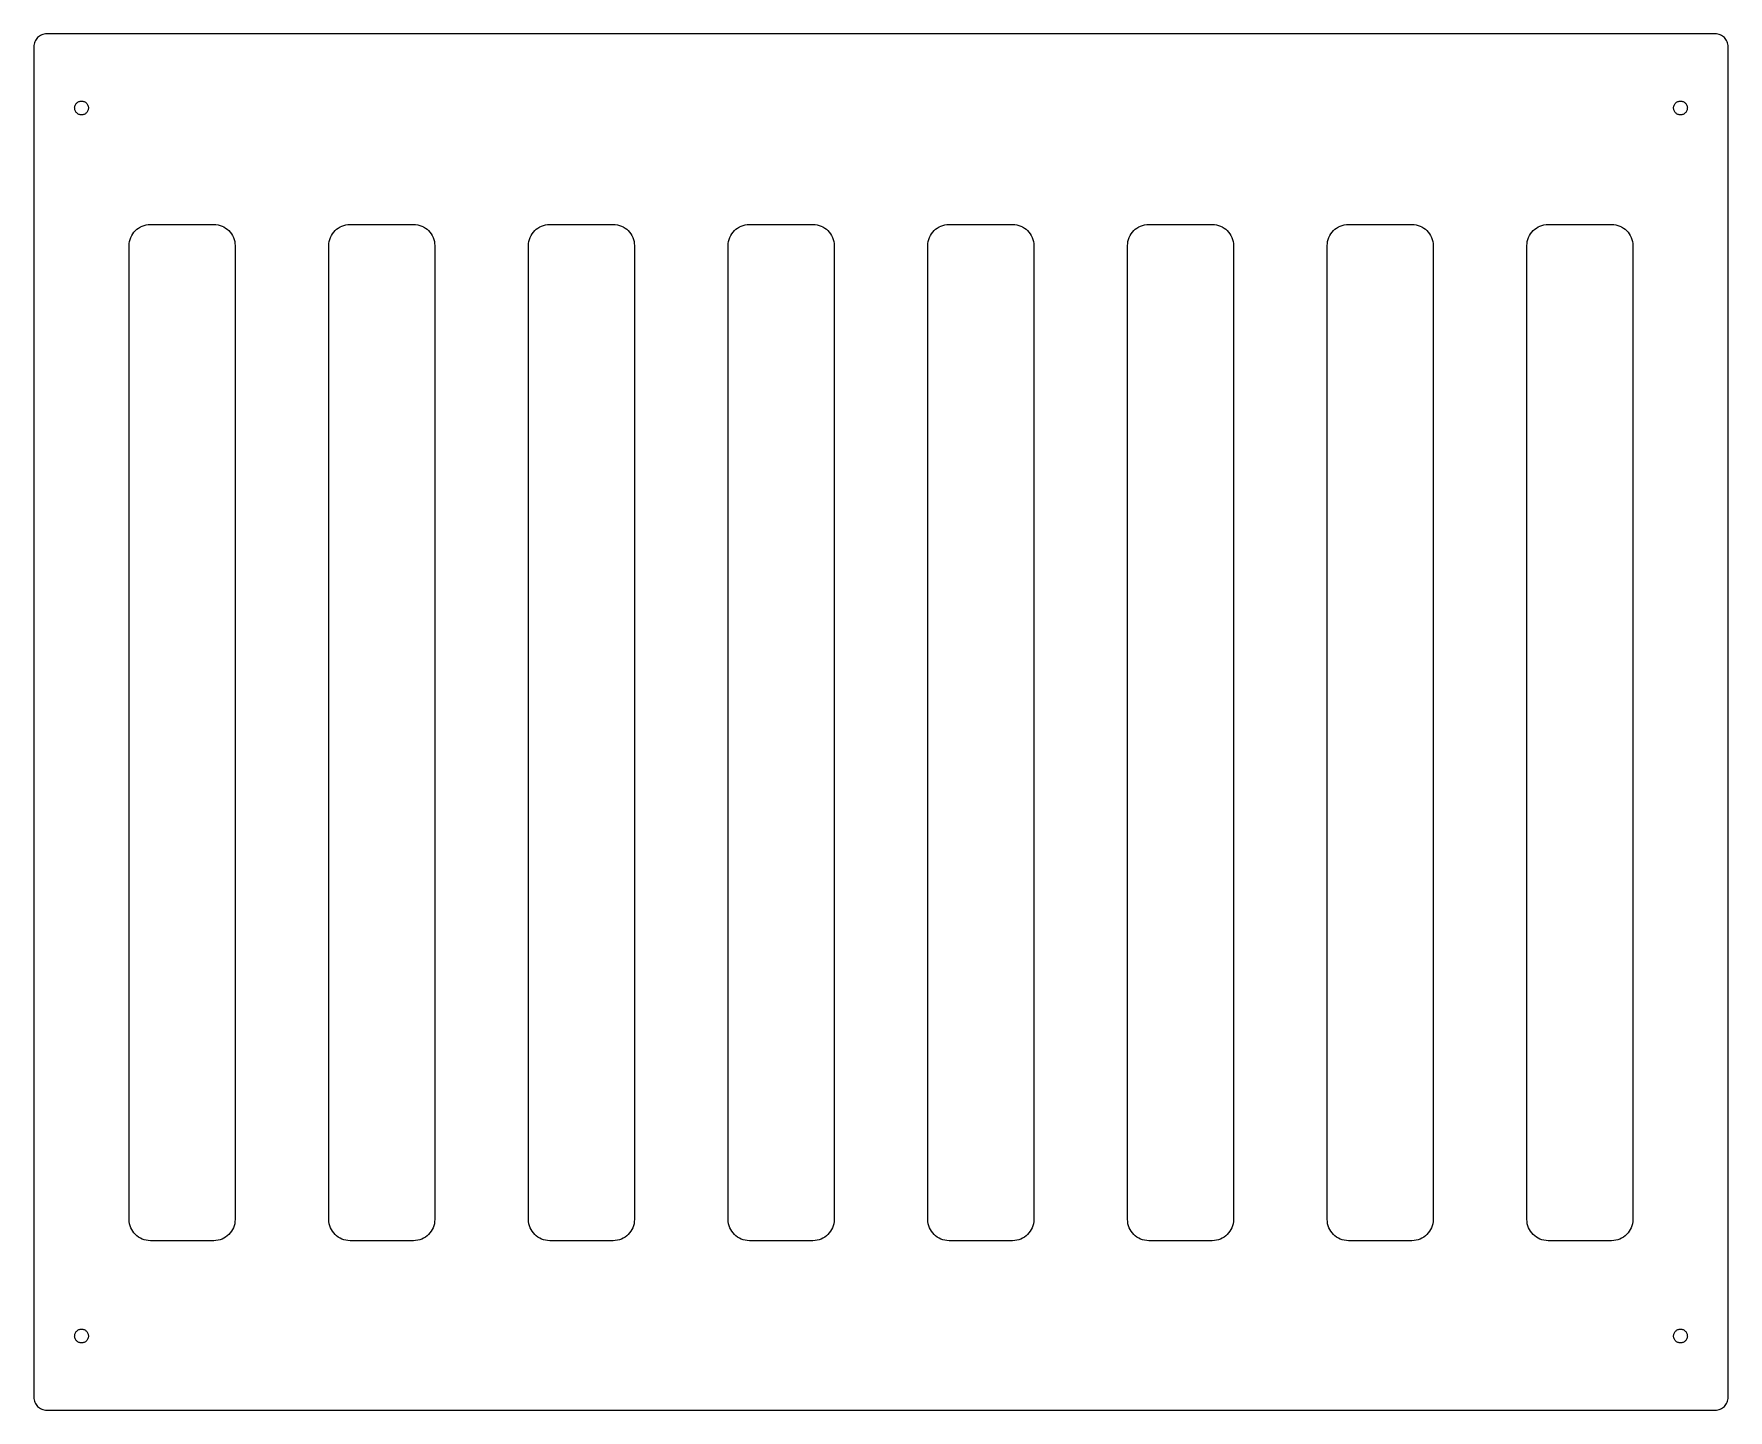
# Model space of a CAD drawing. Header units: metres. Extents: x 0 to 800, y 0 to 650.
import ezdxf

# ---------------------------------------------------------------- set-up
doc = ezdxf.new("R2010")
doc.units = ezdxf.units.M

msp = doc.modelspace()

# ---------------------------------------------------------------- linework, layer by layer
for p, q in [((1.75735, 648.243), (1.36194, 647.806)), ((2.19363, 648.638), (1.75735, 648.243)), ((2.66658, 648.989), (2.19363, 648.638)), ((3.17162, 649.292), (2.66658, 648.989)), ((3.7039, 649.543), (3.17162, 649.292)), ((4.25829, 649.742), (3.7039, 649.543)), ((4.82945, 649.885), (4.25829, 649.742)), ((5.4119, 649.971), (4.82945, 649.885)), ((6, 650), (5.4119, 649.971)), ((794, 650), (6, 650)), ((794.588, 649.971), (794, 650)), ((795.171, 649.885), (794.588, 649.971)), ((795.742, 649.742), (795.171, 649.885)), ((796.296, 649.543), (795.742, 649.742)), ((796.828, 649.292), (796.296, 649.543)), ((797.333, 648.989), (796.828, 649.292)), ((797.806, 648.638), (797.333, 648.989)), ((798.243, 648.243), (797.806, 648.638)), ((798.638, 647.806), (798.243, 648.243)), ((0.02888, 644.588), (0, 644)), ((0, 644), (0, 6)), ((0.11529, 645.171), (0.02888, 644.588)), ((0.25836, 645.742), (0.11529, 645.171)), ((0.45673, 646.296), (0.25836, 645.742)), ((0.70847, 646.828), (0.45673, 646.296)), ((1.01118, 647.333), (0.70847, 646.828)), ((1.36194, 647.806), (1.01118, 647.333)), ((798.989, 647.333), (798.638, 647.806)), ((799.292, 646.828), (798.989, 647.333)), ((799.543, 646.296), (799.292, 646.828)), ((799.742, 645.742), (799.543, 646.296)), ((799.885, 645.171), (799.742, 645.742)), ((799.971, 644.588), (799.885, 645.171)), ((800, 644), (799.971, 644.588)), ((800, 6), (800, 644)), ((19.3899, 615.943), (19.4974, 616.244)), ((19.4974, 616.244), (19.6337, 616.532)), ((19.6337, 616.532), (19.7977, 616.806)), ((19.7977, 616.806), (19.9877, 617.062)), ((19.9877, 617.062), (20.2019, 617.298)), ((20.2019, 617.298), (20.4382, 617.512)), ((20.4382, 617.512), (20.6944, 617.702)), ((20.6944, 617.702), (20.968, 617.866)), ((20.968, 617.866), (21.2563, 618.003)), ((21.2563, 618.003), (21.5566, 618.11)), ((21.5566, 618.11), (21.866, 618.188)), ((21.866, 618.188), (22.1814, 618.234)), ((22.1814, 618.234), (22.5, 618.25)), ((22.5, 618.25), (22.8185, 618.234)), ((22.8185, 618.234), (23.134, 618.188)), ((23.134, 618.188), (23.4434, 618.11)), ((23.4434, 618.11), (23.7437, 618.003)), ((23.7437, 618.003), (24.032, 617.866)), ((24.032, 617.866), (24.3056, 617.702)), ((24.3056, 617.702), (24.5618, 617.512)), ((24.5618, 617.512), (24.7981, 617.298)), ((24.7981, 617.298), (25.0123, 617.062)), ((25.0123, 617.062), (25.2023, 616.806)), ((25.2023, 616.806), (25.3662, 616.532)), ((25.3662, 616.532), (25.5026, 616.244)), ((25.5026, 616.244), (25.61, 615.943)), ((774.39, 615.943), (774.497, 616.244)), ((774.497, 616.244), (774.634, 616.532)), ((774.634, 616.532), (774.798, 616.806)), ((774.798, 616.806), (774.988, 617.062)), ((774.988, 617.062), (775.202, 617.298)), ((775.202, 617.298), (775.438, 617.512)), ((775.438, 617.512), (775.694, 617.702)), ((775.694, 617.702), (775.968, 617.866)), ((775.968, 617.866), (776.256, 618.003)), ((776.256, 618.003), (776.557, 618.11)), ((776.557, 618.11), (776.866, 618.188)), ((776.866, 618.188), (777.181, 618.234)), ((777.181, 618.234), (777.5, 618.25)), ((777.5, 618.25), (777.819, 618.234)), ((777.819, 618.234), (778.134, 618.188)), ((778.134, 618.188), (778.443, 618.11)), ((778.443, 618.11), (778.744, 618.003)), ((778.744, 618.003), (779.032, 617.866)), ((779.032, 617.866), (779.306, 617.702)), ((779.306, 617.702), (779.562, 617.512)), ((779.562, 617.512), (779.798, 617.298)), ((779.798, 617.298), (780.012, 617.062)), ((780.012, 617.062), (780.202, 616.806)), ((780.202, 616.806), (780.366, 616.532)), ((780.366, 616.532), (780.503, 616.244)), ((780.503, 616.244), (780.61, 615.943)), ((19.25, 615), (19.2656, 615.319)), ((19.2656, 614.681), (19.25, 615)), ((19.2656, 615.319), (19.3124, 615.634)), ((19.3124, 614.366), (19.2656, 614.681)), ((19.3124, 615.634), (19.3899, 615.943)), ((19.3899, 614.057), (19.3124, 614.366)), ((19.4974, 613.756), (19.3899, 614.057)), ((19.6337, 613.468), (19.4974, 613.756)), ((19.7977, 613.194), (19.6337, 613.468)), ((19.9877, 612.938), (19.7977, 613.194)), ((20.2019, 612.702), (19.9877, 612.938)), ((20.4382, 612.488), (20.2019, 612.702)), ((20.6944, 612.298), (20.4382, 612.488)), ((20.968, 612.134), (20.6944, 612.298)), ((21.2563, 611.997), (20.968, 612.134)), ((21.5566, 611.89), (21.2563, 611.997)), ((21.866, 611.812), (21.5566, 611.89)), ((22.1814, 611.766), (21.866, 611.812)), ((22.5, 611.75), (22.1814, 611.766)), ((22.8185, 611.766), (22.5, 611.75)), ((23.134, 611.812), (22.8185, 611.766)), ((23.4434, 611.89), (23.134, 611.812)), ((23.7437, 611.997), (23.4434, 611.89)), ((24.032, 612.134), (23.7437, 611.997)), ((24.3056, 612.298), (24.032, 612.134)), ((24.5618, 612.488), (24.3056, 612.298)), ((24.7981, 612.702), (24.5618, 612.488)), ((25.0123, 612.938), (24.7981, 612.702)), ((25.2023, 613.194), (25.0123, 612.938)), ((25.3662, 613.468), (25.2023, 613.194)), ((25.5026, 613.756), (25.3662, 613.468)), ((25.61, 614.057), (25.5026, 613.756)), ((25.61, 615.943), (25.6875, 615.634)), ((25.6875, 614.366), (25.61, 614.057)), ((25.6875, 615.634), (25.7343, 615.319)), ((25.7343, 614.681), (25.6875, 614.366)), ((25.7343, 615.319), (25.75, 615)), ((25.75, 615), (25.7343, 614.681)), ((774.25, 615), (774.266, 615.319)), ((774.266, 614.681), (774.25, 615)), ((774.266, 615.319), (774.312, 615.634)), ((774.312, 614.366), (774.266, 614.681)), ((774.312, 615.634), (774.39, 615.943)), ((774.39, 614.057), (774.312, 614.366)), ((774.497, 613.756), (774.39, 614.057)), ((774.634, 613.468), (774.497, 613.756)), ((774.798, 613.194), (774.634, 613.468)), ((774.988, 612.938), (774.798, 613.194)), ((775.202, 612.702), (774.988, 612.938)), ((775.438, 612.488), (775.202, 612.702)), ((775.694, 612.298), (775.438, 612.488)), ((775.968, 612.134), (775.694, 612.298)), ((776.256, 611.997), (775.968, 612.134)), ((776.557, 611.89), (776.256, 611.997)), ((776.866, 611.812), (776.557, 611.89)), ((777.181, 611.766), (776.866, 611.812)), ((777.5, 611.75), (777.181, 611.766)), ((777.819, 611.766), (777.5, 611.75)), ((778.134, 611.812), (777.819, 611.766)), ((778.443, 611.89), (778.134, 611.812)), ((778.744, 611.997), (778.443, 611.89)), ((779.032, 612.134), (778.744, 611.997)), ((779.306, 612.298), (779.032, 612.134)), ((779.562, 612.488), (779.306, 612.298)), ((779.798, 612.702), (779.562, 612.488)), ((780.012, 612.938), (779.798, 612.702)), ((780.202, 613.194), (780.012, 612.938)), ((780.366, 613.468), (780.202, 613.194)), ((780.503, 613.756), (780.366, 613.468)), ((780.61, 614.057), (780.503, 613.756)), ((780.61, 615.943), (780.688, 615.634)), ((780.688, 614.366), (780.61, 614.057)), ((780.688, 615.634), (780.734, 615.319)), ((780.734, 614.681), (780.688, 614.366)), ((780.734, 615.319), (780.75, 615)), ((780.75, 615), (780.734, 614.681)), ((54.0198, 559.952), (55, 560)), ((55, 560), (85, 560)), ((85, 560), (85.9802, 559.952)), ((148.306, 559.952), (149.286, 560)), ((149.286, 560), (179.286, 560)), ((179.286, 560), (180.266, 559.952)), ((242.591, 559.952), (243.571, 560)), ((243.571, 560), (273.571, 560)), ((273.571, 560), (274.552, 559.952)), ((336.877, 559.952), (337.857, 560)), ((337.857, 560), (367.857, 560)), ((367.857, 560), (368.837, 559.952)), ((431.163, 559.952), (432.143, 560)), ((432.143, 560), (462.143, 560)), ((462.143, 560), (463.123, 559.952)), ((525.448, 559.952), (526.429, 560)), ((526.429, 560), (556.429, 560)), ((556.429, 560), (557.409, 559.952)), ((619.734, 559.952), (620.714, 560)), ((620.714, 560), (650.714, 560)), ((650.714, 560), (651.694, 559.952)), ((714.02, 559.952), (715, 560)), ((715, 560), (745, 560)), ((745, 560), (745.98, 559.952)), ((45.1922, 551.951), (45.4306, 552.903)), ((45.4306, 552.903), (45.7612, 553.827)), ((45.7612, 553.827), (46.1808, 554.714)), ((46.1808, 554.714), (46.6853, 555.556)), ((46.6853, 555.556), (47.2699, 556.344)), ((47.2699, 556.344), (47.9289, 557.071)), ((47.9289, 557.071), (48.6561, 557.73)), ((48.6561, 557.73), (49.4443, 558.315)), ((49.4443, 558.315), (50.286, 558.819)), ((50.286, 558.819), (51.1732, 559.239)), ((51.1732, 559.239), (52.0972, 559.569)), ((52.0972, 559.569), (53.0491, 559.808)), ((53.0491, 559.808), (54.0198, 559.952)), ((85.9802, 559.952), (86.9509, 559.808)), ((86.9509, 559.808), (87.9028, 559.569)), ((87.9028, 559.569), (88.8268, 559.239)), ((88.8268, 559.239), (89.714, 558.819)), ((89.714, 558.819), (90.5557, 558.315)), ((90.5557, 558.315), (91.3439, 557.73)), ((91.3439, 557.73), (92.0711, 557.071)), ((92.0711, 557.071), (92.7301, 556.344)), ((92.7301, 556.344), (93.3147, 555.556)), ((93.3147, 555.556), (93.8192, 554.714)), ((93.8192, 554.714), (94.2388, 553.827)), ((94.2388, 553.827), (94.5694, 552.903)), ((94.5694, 552.903), (94.8078, 551.951)), ((139.478, 551.951), (139.716, 552.903)), ((139.716, 552.903), (140.047, 553.827)), ((140.047, 553.827), (140.466, 554.714)), ((140.466, 554.714), (140.971, 555.556)), ((140.971, 555.556), (141.556, 556.344)), ((141.556, 556.344), (142.215, 557.071)), ((142.215, 557.071), (142.942, 557.73)), ((142.942, 557.73), (143.73, 558.315)), ((143.73, 558.315), (144.572, 558.819)), ((144.572, 558.819), (145.459, 559.239)), ((145.459, 559.239), (146.383, 559.569)), ((146.383, 559.569), (147.335, 559.808)), ((147.335, 559.808), (148.306, 559.952)), ((180.266, 559.952), (181.237, 559.808)), ((181.237, 559.808), (182.189, 559.569)), ((182.189, 559.569), (183.113, 559.239)), ((183.113, 559.239), (184, 558.819)), ((184, 558.819), (184.841, 558.315)), ((184.841, 558.315), (185.63, 557.73)), ((185.63, 557.73), (186.357, 557.071)), ((186.357, 557.071), (187.016, 556.344)), ((187.016, 556.344), (187.6, 555.556)), ((187.6, 555.556), (188.105, 554.714)), ((188.105, 554.714), (188.525, 553.827)), ((188.525, 553.827), (188.855, 552.903)), ((188.855, 552.903), (189.094, 551.951)), ((233.764, 551.951), (234.002, 552.903)), ((234.002, 552.903), (234.333, 553.827)), ((234.333, 553.827), (234.752, 554.714)), ((234.752, 554.714), (235.257, 555.556)), ((235.257, 555.556), (235.841, 556.344)), ((235.841, 556.344), (236.5, 557.071)), ((236.5, 557.071), (237.227, 557.73)), ((237.227, 557.73), (238.016, 558.315)), ((238.016, 558.315), (238.857, 558.819)), ((238.857, 558.819), (239.745, 559.239)), ((239.745, 559.239), (240.669, 559.569)), ((240.669, 559.569), (241.621, 559.808)), ((241.621, 559.808), (242.591, 559.952)), ((274.552, 559.952), (275.522, 559.808)), ((275.522, 559.808), (276.474, 559.569)), ((276.474, 559.569), (277.398, 559.239)), ((277.398, 559.239), (278.285, 558.819)), ((278.285, 558.819), (279.127, 558.315)), ((279.127, 558.315), (279.915, 557.73)), ((279.915, 557.73), (280.643, 557.071)), ((280.643, 557.071), (281.302, 556.344)), ((281.302, 556.344), (281.886, 555.556)), ((281.886, 555.556), (282.391, 554.714)), ((282.391, 554.714), (282.81, 553.827)), ((282.81, 553.827), (283.141, 552.903)), ((283.141, 552.903), (283.379, 551.951)), ((328.049, 551.951), (328.288, 552.903)), ((328.288, 552.903), (328.618, 553.827)), ((328.618, 553.827), (329.038, 554.714)), ((329.038, 554.714), (329.542, 555.556)), ((329.542, 555.556), (330.127, 556.344)), ((330.127, 556.344), (330.786, 557.071)), ((330.786, 557.071), (331.513, 557.73)), ((331.513, 557.73), (332.301, 558.315)), ((332.301, 558.315), (333.143, 558.819)), ((333.143, 558.819), (334.03, 559.239)), ((334.03, 559.239), (334.954, 559.569)), ((334.954, 559.569), (335.906, 559.808)), ((335.906, 559.808), (336.877, 559.952)), ((368.837, 559.952), (369.808, 559.808)), ((369.808, 559.808), (370.76, 559.569)), ((370.76, 559.569), (371.684, 559.239)), ((371.684, 559.239), (372.571, 558.819)), ((372.571, 558.819), (373.413, 558.315)), ((373.413, 558.315), (374.201, 557.73)), ((374.201, 557.73), (374.928, 557.071)), ((374.928, 557.071), (375.587, 556.344)), ((375.587, 556.344), (376.172, 555.556)), ((376.172, 555.556), (376.676, 554.714)), ((376.676, 554.714), (377.096, 553.827)), ((377.096, 553.827), (377.427, 552.903)), ((377.427, 552.903), (377.665, 551.951)), ((422.335, 551.951), (422.573, 552.903)), ((422.573, 552.903), (422.904, 553.827)), ((422.904, 553.827), (423.324, 554.714)), ((423.324, 554.714), (423.828, 555.556)), ((423.828, 555.556), (424.413, 556.344)), ((424.413, 556.344), (425.072, 557.071)), ((425.072, 557.071), (425.799, 557.73)), ((425.799, 557.73), (426.587, 558.315)), ((426.587, 558.315), (427.429, 558.819)), ((427.429, 558.819), (428.316, 559.239)), ((428.316, 559.239), (429.24, 559.569)), ((429.24, 559.569), (430.192, 559.808)), ((430.192, 559.808), (431.163, 559.952)), ((463.123, 559.952), (464.094, 559.808)), ((464.094, 559.808), (465.046, 559.569)), ((465.046, 559.569), (465.97, 559.239)), ((465.97, 559.239), (466.857, 558.819)), ((466.857, 558.819), (467.699, 558.315)), ((467.699, 558.315), (468.487, 557.73)), ((468.487, 557.73), (469.214, 557.071)), ((469.214, 557.071), (469.873, 556.344)), ((469.873, 556.344), (470.458, 555.556)), ((470.458, 555.556), (470.962, 554.714)), ((470.962, 554.714), (471.382, 553.827)), ((471.382, 553.827), (471.712, 552.903)), ((471.712, 552.903), (471.951, 551.951)), ((516.621, 551.951), (516.859, 552.903)), ((516.859, 552.903), (517.19, 553.827)), ((517.19, 553.827), (517.609, 554.714)), ((517.609, 554.714), (518.114, 555.556)), ((518.114, 555.556), (518.698, 556.344)), ((518.698, 556.344), (519.357, 557.071)), ((519.357, 557.071), (520.085, 557.73)), ((520.085, 557.73), (520.873, 558.315)), ((520.873, 558.315), (521.715, 558.819)), ((521.715, 558.819), (522.602, 559.239)), ((522.602, 559.239), (523.526, 559.569)), ((523.526, 559.569), (524.478, 559.808)), ((524.478, 559.808), (525.448, 559.952)), ((557.409, 559.952), (558.379, 559.808)), ((558.379, 559.808), (559.331, 559.569)), ((559.331, 559.569), (560.255, 559.239)), ((560.255, 559.239), (561.143, 558.819)), ((561.143, 558.819), (561.984, 558.315)), ((561.984, 558.315), (562.772, 557.73)), ((562.772, 557.73), (563.5, 557.071)), ((563.5, 557.071), (564.159, 556.344)), ((564.159, 556.344), (564.743, 555.556)), ((564.743, 555.556), (565.248, 554.714)), ((565.248, 554.714), (565.667, 553.827)), ((565.667, 553.827), (565.998, 552.903)), ((565.998, 552.903), (566.236, 551.951)), ((610.906, 551.951), (611.145, 552.903)), ((611.145, 552.903), (611.475, 553.827)), ((611.475, 553.827), (611.895, 554.714)), ((611.895, 554.714), (612.4, 555.556)), ((612.4, 555.556), (612.984, 556.344)), ((612.984, 556.344), (613.643, 557.071)), ((613.643, 557.071), (614.37, 557.73)), ((614.37, 557.73), (615.159, 558.315)), ((615.159, 558.315), (616, 558.819)), ((616, 558.819), (616.887, 559.239)), ((616.887, 559.239), (617.811, 559.569)), ((617.811, 559.569), (618.763, 559.808)), ((618.763, 559.808), (619.734, 559.952)), ((651.694, 559.952), (652.665, 559.808)), ((652.665, 559.808), (653.617, 559.569)), ((653.617, 559.569), (654.541, 559.239)), ((654.541, 559.239), (655.428, 558.819)), ((655.428, 558.819), (656.27, 558.315)), ((656.27, 558.315), (657.058, 557.73)), ((657.058, 557.73), (657.785, 557.071)), ((657.785, 557.071), (658.444, 556.344)), ((658.444, 556.344), (659.029, 555.556)), ((659.029, 555.556), (659.533, 554.714)), ((659.533, 554.714), (659.953, 553.827)), ((659.953, 553.827), (660.284, 552.903)), ((660.284, 552.903), (660.522, 551.951)), ((705.192, 551.951), (705.431, 552.903)), ((705.431, 552.903), (705.761, 553.827)), ((705.761, 553.827), (706.181, 554.714)), ((706.181, 554.714), (706.685, 555.556)), ((706.685, 555.556), (707.27, 556.344)), ((707.27, 556.344), (707.929, 557.071)), ((707.929, 557.071), (708.656, 557.73)), ((708.656, 557.73), (709.444, 558.315)), ((709.444, 558.315), (710.286, 558.819)), ((710.286, 558.819), (711.173, 559.239)), ((711.173, 559.239), (712.097, 559.569)), ((712.097, 559.569), (713.049, 559.808)), ((713.049, 559.808), (714.02, 559.952)), ((745.98, 559.952), (746.951, 559.808)), ((746.951, 559.808), (747.903, 559.569)), ((747.903, 559.569), (748.827, 559.239)), ((748.827, 559.239), (749.714, 558.819)), ((749.714, 558.819), (750.556, 558.315)), ((750.556, 558.315), (751.344, 557.73)), ((751.344, 557.73), (752.071, 557.071)), ((752.071, 557.071), (752.73, 556.344)), ((752.73, 556.344), (753.315, 555.556)), ((753.315, 555.556), (753.819, 554.714)), ((753.819, 554.714), (754.239, 553.827)), ((754.239, 553.827), (754.569, 552.903)), ((754.569, 552.903), (754.808, 551.951)), ((45, 550), (45.0482, 550.98)), ((45, 90), (45, 550)), ((45.0482, 550.98), (45.1922, 551.951)), ((94.8078, 551.951), (94.9518, 550.98)), ((94.9518, 550.98), (95, 550)), ((95, 550), (95, 90)), ((139.286, 550), (139.334, 550.98)), ((139.286, 90), (139.286, 550)), ((139.334, 550.98), (139.478, 551.951)), ((189.094, 551.951), (189.238, 550.98)), ((189.238, 550.98), (189.286, 550)), ((189.286, 550), (189.286, 90)), ((233.571, 550), (233.62, 550.98)), ((233.571, 90), (233.571, 550)), ((233.62, 550.98), (233.764, 551.951)), ((283.379, 551.951), (283.523, 550.98)), ((283.523, 550.98), (283.571, 550)), ((283.571, 550), (283.571, 90)), ((327.857, 550), (327.905, 550.98)), ((327.857, 90), (327.857, 550)), ((327.905, 550.98), (328.049, 551.951)), ((377.665, 551.951), (377.809, 550.98)), ((377.809, 550.98), (377.857, 550)), ((377.857, 550), (377.857, 90)), ((422.143, 550), (422.191, 550.98)), ((422.143, 90), (422.143, 550)), ((422.191, 550.98), (422.335, 551.951)), ((471.951, 551.951), (472.095, 550.98)), ((472.095, 550.98), (472.143, 550)), ((472.143, 550), (472.143, 90)), ((516.429, 550), (516.477, 550.98)), ((516.429, 90), (516.429, 550)), ((516.477, 550.98), (516.621, 551.951)), ((566.236, 551.951), (566.38, 550.98)), ((566.38, 550.98), (566.429, 550)), ((566.429, 550), (566.429, 90)), ((610.714, 550), (610.762, 550.98)), ((610.714, 90), (610.714, 550)), ((610.762, 550.98), (610.906, 551.951)), ((660.522, 551.951), (660.666, 550.98)), ((660.666, 550.98), (660.714, 550)), ((660.714, 550), (660.714, 90)), ((705, 550), (705.048, 550.98)), ((705, 90), (705, 550)), ((705.048, 550.98), (705.192, 551.951)), ((754.808, 551.951), (754.952, 550.98)), ((754.952, 550.98), (755, 550)), ((755, 550), (755, 90)), ((45.0482, 89.0198), (45, 90)), ((45.1922, 88.0491), (45.0482, 89.0198)), ((45.4306, 87.0972), (45.1922, 88.0491)), ((94.8078, 88.0491), (94.5694, 87.0972)), ((94.9518, 89.0198), (94.8078, 88.0491)), ((95, 90), (94.9518, 89.0198)), ((139.334, 89.0198), (139.286, 90)), ((139.478, 88.0491), (139.334, 89.0198)), ((139.716, 87.0972), (139.478, 88.0491)), ((189.094, 88.0491), (188.855, 87.0972)), ((189.238, 89.0198), (189.094, 88.0491)), ((189.286, 90), (189.238, 89.0198)), ((233.62, 89.0198), (233.571, 90)), ((233.764, 88.0491), (233.62, 89.0198)), ((234.002, 87.0972), (233.764, 88.0491)), ((283.379, 88.0491), (283.141, 87.0972)), ((283.523, 89.0198), (283.379, 88.0491)), ((283.571, 90), (283.523, 89.0198)), ((327.905, 89.0198), (327.857, 90)), ((328.049, 88.0491), (327.905, 89.0198)), ((328.288, 87.0972), (328.049, 88.0491)), ((377.665, 88.0491), (377.427, 87.0972)), ((377.809, 89.0198), (377.665, 88.0491)), ((377.857, 90), (377.809, 89.0198)), ((422.191, 89.0198), (422.143, 90)), ((422.335, 88.0491), (422.191, 89.0198)), ((422.573, 87.0972), (422.335, 88.0491)), ((471.951, 88.0491), (471.712, 87.0972)), ((472.095, 89.0198), (471.951, 88.0491)), ((472.143, 90), (472.095, 89.0198)), ((516.477, 89.0198), (516.429, 90)), ((516.621, 88.0491), (516.477, 89.0198)), ((516.859, 87.0972), (516.621, 88.0491)), ((566.236, 88.0491), (565.998, 87.0972)), ((566.38, 89.0198), (566.236, 88.0491)), ((566.429, 90), (566.38, 89.0198)), ((610.762, 89.0198), (610.714, 90)), ((610.906, 88.0491), (610.762, 89.0198)), ((611.145, 87.0972), (610.906, 88.0491)), ((660.522, 88.0491), (660.284, 87.0972)), ((660.666, 89.0198), (660.522, 88.0491)), ((660.714, 90), (660.666, 89.0198)), ((705.048, 89.0198), (705, 90)), ((705.192, 88.0491), (705.048, 89.0198)), ((705.431, 87.0972), (705.192, 88.0491)), ((754.808, 88.0491), (754.569, 87.0972)), ((754.952, 89.0198), (754.808, 88.0491)), ((755, 90), (754.952, 89.0198)), ((45.7612, 86.1732), (45.4306, 87.0972)), ((46.1808, 85.286), (45.7612, 86.1732)), ((46.6853, 84.4443), (46.1808, 85.286)), ((47.2699, 83.6561), (46.6853, 84.4443)), ((47.9289, 82.9289), (47.2699, 83.6561)), ((48.6561, 82.2699), (47.9289, 82.9289)), ((49.4443, 81.6853), (48.6561, 82.2699)), ((50.286, 81.1808), (49.4443, 81.6853)), ((51.1732, 80.7612), (50.286, 81.1808)), ((52.0972, 80.4306), (51.1732, 80.7612)), ((53.0491, 80.1922), (52.0972, 80.4306)), ((54.0198, 80.0482), (53.0491, 80.1922)), ((55, 80), (54.0198, 80.0482)), ((85, 80), (55, 80)), ((85.9802, 80.0482), (85, 80)), ((86.9509, 80.1922), (85.9802, 80.0482)), ((87.9028, 80.4306), (86.9509, 80.1922)), ((88.8268, 80.7612), (87.9028, 80.4306)), ((89.714, 81.1808), (88.8268, 80.7612)), ((90.5557, 81.6853), (89.714, 81.1808)), ((91.3439, 82.2699), (90.5557, 81.6853)), ((92.0711, 82.9289), (91.3439, 82.2699)), ((92.7301, 83.6561), (92.0711, 82.9289)), ((93.3147, 84.4443), (92.7301, 83.6561)), ((93.8192, 85.286), (93.3147, 84.4443)), ((94.2388, 86.1732), (93.8192, 85.286)), ((94.5694, 87.0972), (94.2388, 86.1732)), ((140.047, 86.1732), (139.716, 87.0972)), ((140.466, 85.286), (140.047, 86.1732)), ((140.971, 84.4443), (140.466, 85.286)), ((141.556, 83.6561), (140.971, 84.4443)), ((142.215, 82.9289), (141.556, 83.6561)), ((142.942, 82.2699), (142.215, 82.9289)), ((143.73, 81.6853), (142.942, 82.2699)), ((144.572, 81.1808), (143.73, 81.6853)), ((145.459, 80.7612), (144.572, 81.1808)), ((146.383, 80.4306), (145.459, 80.7612)), ((147.335, 80.1922), (146.383, 80.4306)), ((148.306, 80.0482), (147.335, 80.1922)), ((149.286, 80), (148.306, 80.0482)), ((179.286, 80), (149.286, 80)), ((180.266, 80.0482), (179.286, 80)), ((181.237, 80.1922), (180.266, 80.0482)), ((182.189, 80.4306), (181.237, 80.1922)), ((183.113, 80.7612), (182.189, 80.4306)), ((184, 81.1808), (183.113, 80.7612)), ((184.841, 81.6853), (184, 81.1808)), ((185.63, 82.2699), (184.841, 81.6853)), ((186.357, 82.9289), (185.63, 82.2699)), ((187.016, 83.6561), (186.357, 82.9289)), ((187.6, 84.4443), (187.016, 83.6561)), ((188.105, 85.286), (187.6, 84.4443)), ((188.525, 86.1732), (188.105, 85.286)), ((188.855, 87.0972), (188.525, 86.1732)), ((234.333, 86.1732), (234.002, 87.0972)), ((234.752, 85.286), (234.333, 86.1732)), ((235.257, 84.4443), (234.752, 85.286)), ((235.841, 83.6561), (235.257, 84.4443)), ((236.5, 82.9289), (235.841, 83.6561)), ((237.227, 82.2699), (236.5, 82.9289)), ((238.016, 81.6853), (237.227, 82.2699)), ((238.857, 81.1808), (238.016, 81.6853)), ((239.745, 80.7612), (238.857, 81.1808)), ((240.669, 80.4306), (239.745, 80.7612)), ((241.621, 80.1922), (240.669, 80.4306)), ((242.591, 80.0482), (241.621, 80.1922)), ((243.571, 80), (242.591, 80.0482)), ((273.571, 80), (243.571, 80)), ((274.552, 80.0482), (273.571, 80)), ((275.522, 80.1922), (274.552, 80.0482)), ((276.474, 80.4306), (275.522, 80.1922)), ((277.398, 80.7612), (276.474, 80.4306)), ((278.285, 81.1808), (277.398, 80.7612)), ((279.127, 81.6853), (278.285, 81.1808)), ((279.915, 82.2699), (279.127, 81.6853)), ((280.643, 82.9289), (279.915, 82.2699)), ((281.302, 83.6561), (280.643, 82.9289)), ((281.886, 84.4443), (281.302, 83.6561)), ((282.391, 85.286), (281.886, 84.4443)), ((282.81, 86.1732), (282.391, 85.286)), ((283.141, 87.0972), (282.81, 86.1732)), ((328.618, 86.1732), (328.288, 87.0972)), ((329.038, 85.286), (328.618, 86.1732)), ((329.542, 84.4443), (329.038, 85.286)), ((330.127, 83.6561), (329.542, 84.4443)), ((330.786, 82.9289), (330.127, 83.6561)), ((331.513, 82.2699), (330.786, 82.9289)), ((332.301, 81.6853), (331.513, 82.2699)), ((333.143, 81.1808), (332.301, 81.6853)), ((334.03, 80.7612), (333.143, 81.1808)), ((334.954, 80.4306), (334.03, 80.7612)), ((335.906, 80.1922), (334.954, 80.4306)), ((336.877, 80.0482), (335.906, 80.1922)), ((337.857, 80), (336.877, 80.0482)), ((367.857, 80), (337.857, 80)), ((368.837, 80.0482), (367.857, 80)), ((369.808, 80.1922), (368.837, 80.0482)), ((370.76, 80.4306), (369.808, 80.1922)), ((371.684, 80.7612), (370.76, 80.4306)), ((372.571, 81.1808), (371.684, 80.7612)), ((373.413, 81.6853), (372.571, 81.1808)), ((374.201, 82.2699), (373.413, 81.6853)), ((374.928, 82.9289), (374.201, 82.2699)), ((375.587, 83.6561), (374.928, 82.9289)), ((376.172, 84.4443), (375.587, 83.6561)), ((376.676, 85.286), (376.172, 84.4443)), ((377.096, 86.1732), (376.676, 85.286)), ((377.427, 87.0972), (377.096, 86.1732)), ((422.904, 86.1732), (422.573, 87.0972)), ((423.324, 85.286), (422.904, 86.1732)), ((423.828, 84.4443), (423.324, 85.286)), ((424.413, 83.6561), (423.828, 84.4443)), ((425.072, 82.9289), (424.413, 83.6561)), ((425.799, 82.2699), (425.072, 82.9289)), ((426.587, 81.6853), (425.799, 82.2699)), ((427.429, 81.1808), (426.587, 81.6853)), ((428.316, 80.7612), (427.429, 81.1808)), ((429.24, 80.4306), (428.316, 80.7612)), ((430.192, 80.1922), (429.24, 80.4306)), ((431.163, 80.0482), (430.192, 80.1922)), ((432.143, 80), (431.163, 80.0482)), ((462.143, 80), (432.143, 80)), ((463.123, 80.0482), (462.143, 80)), ((464.094, 80.1922), (463.123, 80.0482)), ((465.046, 80.4306), (464.094, 80.1922)), ((465.97, 80.7612), (465.046, 80.4306)), ((466.857, 81.1808), (465.97, 80.7612)), ((467.699, 81.6853), (466.857, 81.1808)), ((468.487, 82.2699), (467.699, 81.6853)), ((469.214, 82.9289), (468.487, 82.2699)), ((469.873, 83.6561), (469.214, 82.9289)), ((470.458, 84.4443), (469.873, 83.6561)), ((470.962, 85.286), (470.458, 84.4443)), ((471.382, 86.1732), (470.962, 85.286)), ((471.712, 87.0972), (471.382, 86.1732)), ((517.19, 86.1732), (516.859, 87.0972)), ((517.609, 85.286), (517.19, 86.1732)), ((518.114, 84.4443), (517.609, 85.286)), ((518.698, 83.6561), (518.114, 84.4443)), ((519.357, 82.9289), (518.698, 83.6561)), ((520.085, 82.2699), (519.357, 82.9289)), ((520.873, 81.6853), (520.085, 82.2699)), ((521.715, 81.1808), (520.873, 81.6853)), ((522.602, 80.7612), (521.715, 81.1808)), ((523.526, 80.4306), (522.602, 80.7612)), ((524.478, 80.1922), (523.526, 80.4306)), ((525.448, 80.0482), (524.478, 80.1922)), ((526.429, 80), (525.448, 80.0482)), ((556.429, 80), (526.429, 80)), ((557.409, 80.0482), (556.429, 80)), ((558.379, 80.1922), (557.409, 80.0482)), ((559.331, 80.4306), (558.379, 80.1922)), ((560.255, 80.7612), (559.331, 80.4306)), ((561.143, 81.1808), (560.255, 80.7612)), ((561.984, 81.6853), (561.143, 81.1808)), ((562.772, 82.2699), (561.984, 81.6853)), ((563.5, 82.9289), (562.772, 82.2699)), ((564.159, 83.6561), (563.5, 82.9289)), ((564.743, 84.4443), (564.159, 83.6561)), ((565.248, 85.286), (564.743, 84.4443)), ((565.667, 86.1732), (565.248, 85.286)), ((565.998, 87.0972), (565.667, 86.1732)), ((611.475, 86.1732), (611.145, 87.0972)), ((611.895, 85.286), (611.475, 86.1732)), ((612.4, 84.4443), (611.895, 85.286)), ((612.984, 83.6561), (612.4, 84.4443)), ((613.643, 82.9289), (612.984, 83.6561)), ((614.37, 82.2699), (613.643, 82.9289)), ((615.159, 81.6853), (614.37, 82.2699)), ((616, 81.1808), (615.159, 81.6853)), ((616.887, 80.7612), (616, 81.1808)), ((617.811, 80.4306), (616.887, 80.7612)), ((618.763, 80.1922), (617.811, 80.4306)), ((619.734, 80.0482), (618.763, 80.1922)), ((620.714, 80), (619.734, 80.0482)), ((650.714, 80), (620.714, 80)), ((651.694, 80.0482), (650.714, 80)), ((652.665, 80.1922), (651.694, 80.0482)), ((653.617, 80.4306), (652.665, 80.1922)), ((654.541, 80.7612), (653.617, 80.4306)), ((655.428, 81.1808), (654.541, 80.7612)), ((656.27, 81.6853), (655.428, 81.1808)), ((657.058, 82.2699), (656.27, 81.6853)), ((657.785, 82.9289), (657.058, 82.2699)), ((658.444, 83.6561), (657.785, 82.9289)), ((659.029, 84.4443), (658.444, 83.6561)), ((659.533, 85.286), (659.029, 84.4443)), ((659.953, 86.1732), (659.533, 85.286)), ((660.284, 87.0972), (659.953, 86.1732)), ((705.761, 86.1732), (705.431, 87.0972)), ((706.181, 85.286), (705.761, 86.1732)), ((706.685, 84.4443), (706.181, 85.286)), ((707.27, 83.6561), (706.685, 84.4443)), ((707.929, 82.9289), (707.27, 83.6561)), ((708.656, 82.2699), (707.929, 82.9289)), ((709.444, 81.6853), (708.656, 82.2699)), ((710.286, 81.1808), (709.444, 81.6853)), ((711.173, 80.7612), (710.286, 81.1808)), ((712.097, 80.4306), (711.173, 80.7612)), ((713.049, 80.1922), (712.097, 80.4306)), ((714.02, 80.0482), (713.049, 80.1922)), ((715, 80), (714.02, 80.0482)), ((745, 80), (715, 80)), ((745.98, 80.0482), (745, 80)), ((746.951, 80.1922), (745.98, 80.0482)), ((747.903, 80.4306), (746.951, 80.1922)), ((748.827, 80.7612), (747.903, 80.4306)), ((749.714, 81.1808), (748.827, 80.7612)), ((750.556, 81.6853), (749.714, 81.1808)), ((751.344, 82.2699), (750.556, 81.6853)), ((752.071, 82.9289), (751.344, 82.2699)), ((752.73, 83.6561), (752.071, 82.9289)), ((753.315, 84.4443), (752.73, 83.6561)), ((753.819, 85.286), (753.315, 84.4443)), ((754.239, 86.1732), (753.819, 85.286)), ((754.569, 87.0972), (754.239, 86.1732)), ((19.25, 35), (19.2656, 35.3185)), ((19.2656, 34.6814), (19.25, 35)), ((19.2656, 35.3185), (19.3124, 35.634)), ((19.3124, 34.366), (19.2656, 34.6814)), ((19.3124, 35.634), (19.3899, 35.9434)), ((19.3899, 34.0566), (19.3124, 34.366)), ((19.3899, 35.9434), (19.4974, 36.2437)), ((19.4974, 33.7563), (19.3899, 34.0566)), ((19.4974, 36.2437), (19.6337, 36.532)), ((19.6337, 33.468), (19.4974, 33.7563)), ((19.6337, 36.532), (19.7977, 36.8056)), ((19.7977, 33.1944), (19.6337, 33.468)), ((19.7977, 36.8056), (19.9877, 37.0618)), ((19.9877, 32.9382), (19.7977, 33.1944)), ((19.9877, 37.0618), (20.2019, 37.2981)), ((20.2019, 32.7019), (19.9877, 32.9382)), ((20.2019, 37.2981), (20.4382, 37.5123)), ((20.4382, 32.4877), (20.2019, 32.7019)), ((20.4382, 37.5123), (20.6944, 37.7023)), ((20.6944, 32.2977), (20.4382, 32.4877)), ((20.6944, 37.7023), (20.968, 37.8662)), ((20.968, 32.1337), (20.6944, 32.2977)), ((20.968, 37.8662), (21.2563, 38.0026)), ((21.2563, 31.9974), (20.968, 32.1337)), ((21.2563, 38.0026), (21.5566, 38.11)), ((21.5566, 38.11), (21.866, 38.1875)), ((21.866, 38.1875), (22.1814, 38.2343)), ((22.1814, 38.2343), (22.5, 38.25)), ((22.5, 38.25), (22.8185, 38.2343)), ((22.8185, 38.2343), (23.134, 38.1875)), ((23.134, 38.1875), (23.4434, 38.11)), ((23.4434, 38.11), (23.7437, 38.0026)), ((23.7437, 38.0026), (24.032, 37.8662)), ((24.032, 32.1337), (23.7437, 31.9974)), ((24.032, 37.8662), (24.3056, 37.7023)), ((24.3056, 32.2977), (24.032, 32.1337)), ((24.3056, 37.7023), (24.5618, 37.5123)), ((24.5618, 32.4877), (24.3056, 32.2977)), ((24.5618, 37.5123), (24.7981, 37.2981)), ((24.7981, 32.7019), (24.5618, 32.4877)), ((24.7981, 37.2981), (25.0123, 37.0618)), ((25.0123, 32.9382), (24.7981, 32.7019)), ((25.0123, 37.0618), (25.2023, 36.8056)), ((25.2023, 33.1944), (25.0123, 32.9382)), ((25.2023, 36.8056), (25.3662, 36.532)), ((25.3662, 33.468), (25.2023, 33.1944)), ((25.3662, 36.532), (25.5026, 36.2437)), ((25.5026, 33.7563), (25.3662, 33.468)), ((25.5026, 36.2437), (25.61, 35.9434)), ((25.61, 34.0566), (25.5026, 33.7563)), ((25.61, 35.9434), (25.6875, 35.634)), ((25.6875, 34.366), (25.61, 34.0566)), ((25.6875, 35.634), (25.7343, 35.3185)), ((25.7343, 34.6814), (25.6875, 34.366)), ((25.7343, 35.3185), (25.75, 35)), ((25.75, 35), (25.7343, 34.6814)), ((774.25, 35), (774.266, 35.3185)), ((774.266, 34.6814), (774.25, 35)), ((774.266, 35.3185), (774.312, 35.634)), ((774.312, 34.366), (774.266, 34.6814)), ((774.312, 35.634), (774.39, 35.9434)), ((774.39, 34.0566), (774.312, 34.366)), ((774.39, 35.9434), (774.497, 36.2437)), ((774.497, 33.7563), (774.39, 34.0566)), ((774.497, 36.2437), (774.634, 36.532)), ((774.634, 33.468), (774.497, 33.7563)), ((774.634, 36.532), (774.798, 36.8056)), ((774.798, 33.1944), (774.634, 33.468)), ((774.798, 36.8056), (774.988, 37.0618)), ((774.988, 32.9382), (774.798, 33.1944)), ((774.988, 37.0618), (775.202, 37.2981)), ((775.202, 32.7019), (774.988, 32.9382)), ((775.202, 37.2981), (775.438, 37.5123)), ((775.438, 32.4877), (775.202, 32.7019)), ((775.438, 37.5123), (775.694, 37.7023)), ((775.694, 32.2977), (775.438, 32.4877)), ((775.694, 37.7023), (775.968, 37.8662)), ((775.968, 32.1337), (775.694, 32.2977)), ((775.968, 37.8662), (776.256, 38.0026)), ((776.256, 31.9974), (775.968, 32.1337)), ((776.256, 38.0026), (776.557, 38.11)), ((776.557, 38.11), (776.866, 38.1875)), ((776.866, 38.1875), (777.181, 38.2343)), ((777.181, 38.2343), (777.5, 38.25)), ((777.5, 38.25), (777.819, 38.2343)), ((777.819, 38.2343), (778.134, 38.1875)), ((778.134, 38.1875), (778.443, 38.11)), ((778.443, 38.11), (778.744, 38.0026)), ((778.744, 38.0026), (779.032, 37.8662)), ((779.032, 32.1337), (778.744, 31.9974)), ((779.032, 37.8662), (779.306, 37.7023)), ((779.306, 32.2977), (779.032, 32.1337)), ((779.306, 37.7023), (779.562, 37.5123)), ((779.562, 32.4877), (779.306, 32.2977)), ((779.562, 37.5123), (779.798, 37.2981)), ((779.798, 32.7019), (779.562, 32.4877)), ((779.798, 37.2981), (780.012, 37.0618)), ((780.012, 32.9382), (779.798, 32.7019)), ((780.012, 37.0618), (780.202, 36.8056)), ((780.202, 33.1944), (780.012, 32.9382)), ((780.202, 36.8056), (780.366, 36.532)), ((780.366, 33.468), (780.202, 33.1944)), ((780.366, 36.532), (780.503, 36.2437)), ((780.503, 33.7563), (780.366, 33.468)), ((780.503, 36.2437), (780.61, 35.9434)), ((780.61, 34.0566), (780.503, 33.7563)), ((780.61, 35.9434), (780.688, 35.634)), ((780.688, 34.366), (780.61, 34.0566)), ((780.688, 35.634), (780.734, 35.3185)), ((780.734, 34.6814), (780.688, 34.366)), ((780.734, 35.3185), (780.75, 35)), ((780.75, 35), (780.734, 34.6814)), ((21.5566, 31.8899), (21.2563, 31.9974)), ((21.866, 31.8124), (21.5566, 31.8899)), ((22.1814, 31.7656), (21.866, 31.8124)), ((22.5, 31.75), (22.1814, 31.7656)), ((22.8185, 31.7656), (22.5, 31.75)), ((23.134, 31.8124), (22.8185, 31.7656)), ((23.4434, 31.8899), (23.134, 31.8124)), ((23.7437, 31.9974), (23.4434, 31.8899)), ((776.557, 31.8899), (776.256, 31.9974)), ((776.866, 31.8124), (776.557, 31.8899)), ((777.181, 31.7656), (776.866, 31.8124)), ((777.5, 31.75), (777.181, 31.7656)), ((777.819, 31.7656), (777.5, 31.75)), ((778.134, 31.8124), (777.819, 31.7656)), ((778.443, 31.8899), (778.134, 31.8124)), ((778.744, 31.9974), (778.443, 31.8899)), ((0, 6), (0.02888, 5.4119)), ((0.02888, 5.4119), (0.11529, 4.82945)), ((0.11529, 4.82945), (0.25836, 4.25829)), ((0.25836, 4.25829), (0.45673, 3.7039)), ((0.45673, 3.7039), (0.70847, 3.17162)), ((0.70847, 3.17162), (1.01118, 2.66658)), ((1.01118, 2.66658), (1.36194, 2.19363)), ((1.36194, 2.19363), (1.75735, 1.75735)), ((1.75735, 1.75735), (2.19363, 1.36194)), ((2.19363, 1.36194), (2.66658, 1.01118)), ((2.66658, 1.01118), (3.17162, 0.70847)), ((3.17162, 0.70847), (3.7039, 0.45673)), ((3.7039, 0.45673), (4.25829, 0.25836)), ((4.25829, 0.25836), (4.82945, 0.11529)), ((4.82945, 0.11529), (5.4119, 0.02888)), ((5.4119, 0.02888), (6, 0)), ((6, 0), (794, 0)), ((794, 0), (794.588, 0.02888)), ((794.588, 0.02888), (795.171, 0.11529)), ((795.171, 0.11529), (795.742, 0.25836)), ((795.742, 0.25836), (796.296, 0.45673)), ((796.296, 0.45673), (796.828, 0.70847)), ((796.828, 0.70847), (797.333, 1.01118)), ((797.333, 1.01118), (797.806, 1.36194)), ((797.806, 1.36194), (798.243, 1.75735)), ((798.243, 1.75735), (798.638, 2.19363)), ((798.638, 2.19363), (798.989, 2.66658)), ((798.989, 2.66658), (799.292, 3.17162)), ((799.292, 3.17162), (799.543, 3.7039)), ((799.543, 3.7039), (799.742, 4.25829)), ((799.742, 4.25829), (799.885, 4.82945)), ((799.885, 4.82945), (799.971, 5.4119)), ((799.971, 5.4119), (800, 6))]:
    msp.add_line(p, q)

doc.saveas('drawing.dxf')
